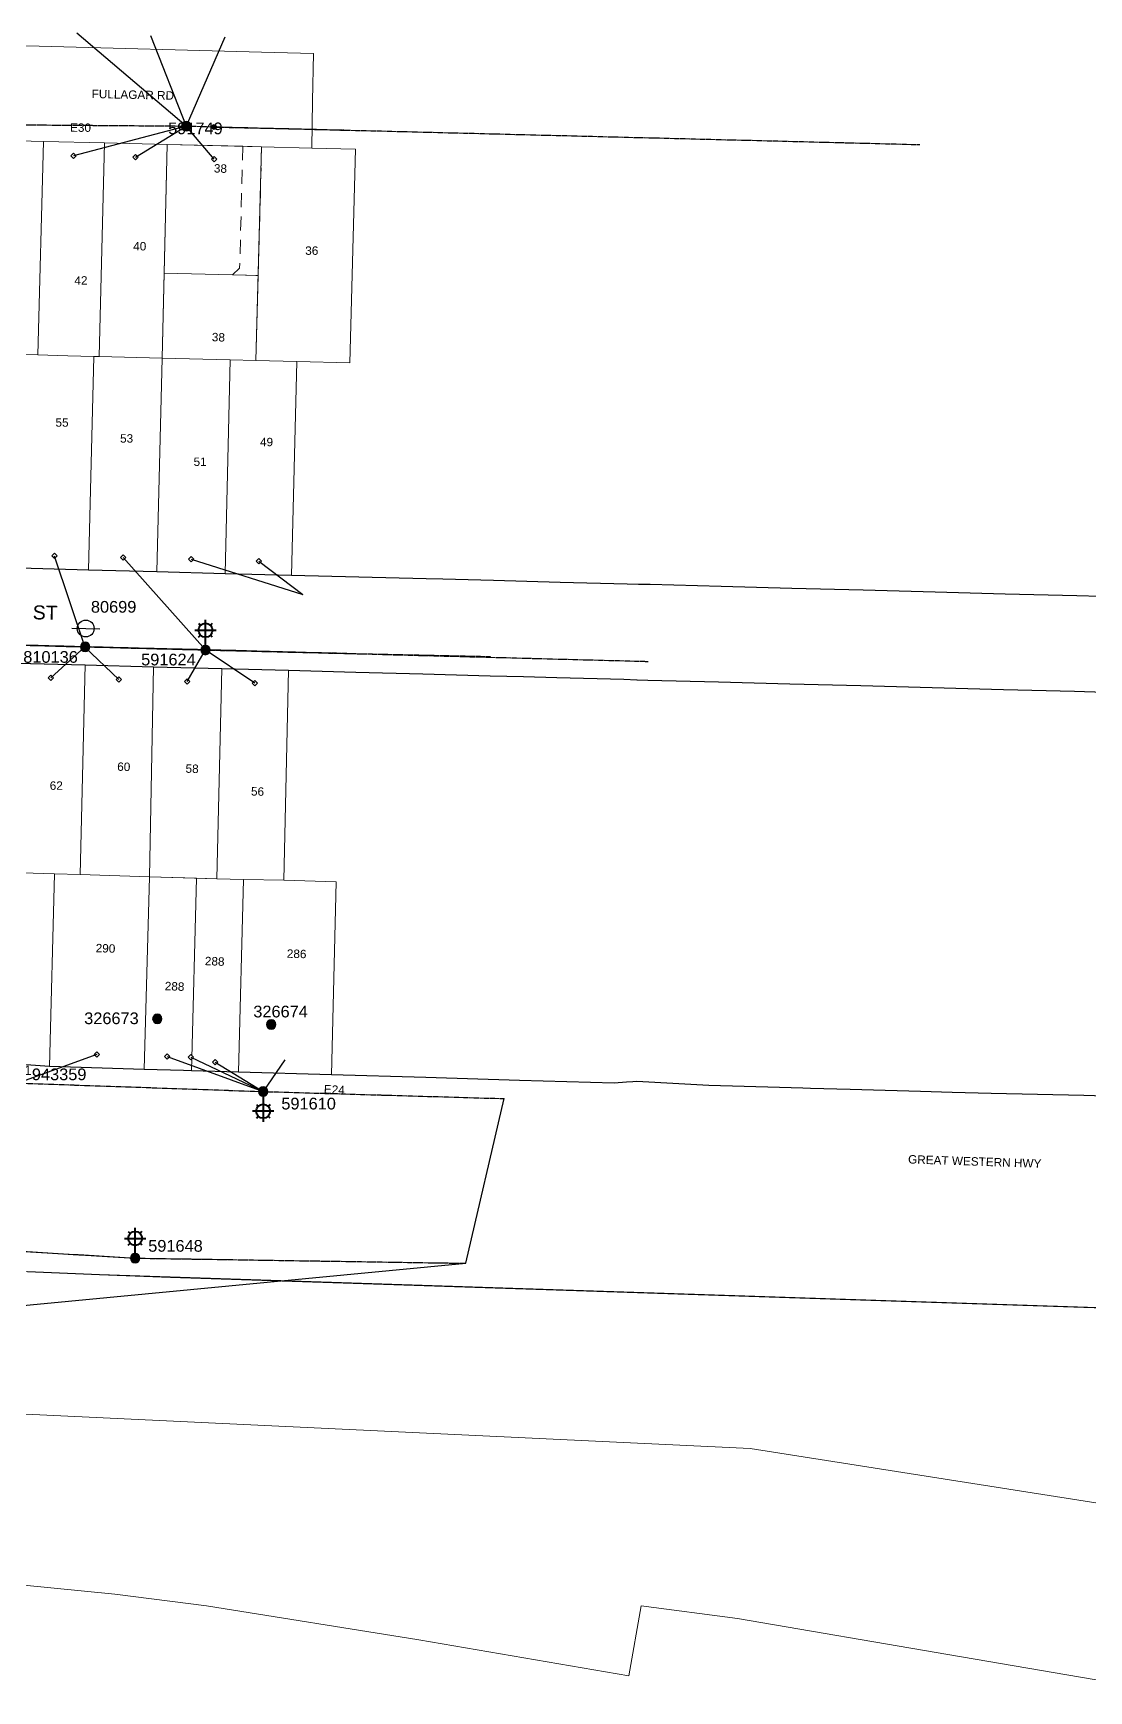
# Model space of a CAD drawing. Header units: metres. Extents: x 311639 to 313197, y 6256063 to 6257195.
# Drawn here: x 312588.2 to 312813.8, y 6256220.2 to 6256574.3 of the extents above; entities that cross this region are included whole.
import ezdxf
from ezdxf.enums import TextEntityAlignment as Align

# ---------------------------------------------------------------- set-up
doc = ezdxf.new("R2010")
doc.units = ezdxf.units.M
doc.linetypes.add('Cable Exist OH', pattern=[1, 1, 0])
doc.linetypes.add('Dash', pattern=[5, 3, -2])
doc.layers.get('0').update_dxf_attribs({"color": 6})
for name, color, linetype, lineweight in [('Cadastre Easements_SP_EXT', 9, 'Continuous', 5), ('Cadastre Land Parcels_SP_EXT', 9, 'Continuous', 5), ('Cadastre Roads_SP_EXT', 9, 'Continuous', 5)]:
    doc.layers.add(name, color=color, linetype=linetype, lineweight=lineweight)
for name, color, linetype in [('Equip_SL_EXT', 7, 'Continuous'), ('Equip_SP_HV_EXT', 7, 'Continuous'), ('Equip_SP_SL_EXT', 7, 'Continuous'), ('Mains_HV_EXT', 7, 'Continuous'), ('Mains_LV_EXT', 7, 'Continuous'), ('Mains_SL_EXT', 7, 'Continuous'), ('OH_Details_SP_MISC', 7, 'Continuous'), ('Services_SP_EXT', 7, 'Continuous'), ('SupportsOH_SP_TR_HV_LV_SL_EXT', 7, 'Continuous'), ('SupportsOH_SP_TR_HV_LV_SL_NEW', 2, 'Continuous')]:
    doc.layers.add(name, color=color, linetype=linetype)
doc.layers.add('Features_HIDE', color=1, linetype='Continuous', plot=False)
doc.styles.add('HVSW_LABEL', font='arial.ttf')
doc.styles.add('iecARIAL', font='arial.ttf', dxfattribs={"height": 2})
doc.styles.add('POLE_LABEL', font='arial.ttf')
doc.styles.get("Standard").update_dxf_attribs({"font": 'arial.ttf'})

# ---------------------------------------------------------------- blocks, each defined once
blk = doc.blocks.new('SL_LANTERN_EXT')
at = {"lineweight": 40}
for p, q in [((-2.25, 4.22), (2.25, 4.22)), ((-1.46, 5.68), (-1.06, 5.28)), ((0, 1.97), (0, 6.47)), ((1.46, 5.68), (1.06, 5.28)), ((-1.46, 2.76), (-1.06, 3.16)), ((0, 0), (0, 2.72)), ((1.46, 2.76), (1.06, 3.16))]:
    blk.add_line(p, q, dxfattribs=at)
blk.add_circle((0, 4.22), 1.5, dxfattribs=at)
at = {"style": 'iecARIAL', "flags": 9}
blk.add_attdef('ASSET_NUM', (1.5, 1.5), '', height=2.5, dxfattribs=at)
for tag, p, height, flags in [('OPERATING_VOLTAGE', (0.98, -1.65), 0.2, 9), ('ORIENTATION', (0.98, -1.85), 0.2, 9), ('OWNED_BY', (0.98, -2.05), 0.2, 9), ('STATE', (0.98, -2.25), 0.2, 9), ('CONSTRUCTED_VOLTAGE', (0.98, -0.65), 0.2, 9), ('CONTROL_TYPE', (0.98, -0.85), 0.2, 9), ('LANTERN_PURPOSE', (0.98, -1.05), 0.2, 9), ('LANTERN_TYPE', (0.98, -1.25), 0.2, 9), ('NO_PHASES', (0.98, -1.45), 0.2, 9), ('USAGE', (0.98, -2.45), 0.2, 9), ('CEXIST', (0.98, -2.65), 0.2, 9), ('CNEW', (0.98, -2.85), 0.2, 9), ('CNUMBER', (0.98, -3.05), 0.2, 9), ('CREMOVE', (0.98, -3.25), 0.2, 9), ('CREPLACE', (0.98, -3.45), 0.2, 9), ('LKINGHEIGHT', (0.98, -3.65), 0.2, 9), ('LNUMBER', (2.18, -3.25), 2.5, 8), ('LBRACKET', (0.98, -3.85), 0.2, 9), ('LBRACKETVOCAB', (0.98, -4.05), 0.2, 9), ('LCATEGORY', (0.98, -4.25), 0.2, 9), ('LCHARGE1', (0.98, -4.45), 0.2, 9), ('LCHARGE1PERCENT', (0.98, -4.65), 0.2, 9), ('LCHARGE2', (0.98, -4.85), 0.2, 9), ('LCHARGE2PERCENT', (0.98, -5.05), 0.2, 9), ('LCHARGE3', (0.98, -5.25), 0.2, 9), ('LCHARGE3PERCENT', (0.98, -5.45), 0.2, 9), ('LEXIST', (0.98, -5.65), 0.2, 9), ('LLAMP', (0.98, -5.85), 0.2, 9), ('LLAMPVOCAB', (0.98, -6.05), 0.2, 9), ('LMAST', (0.98, -6.25), 0.2, 9), ('LMASTVOCAB', (0.98, -6.45), 0.2, 9), ('LNEW', (0.98, -6.65), 0.2, 9), ('LANTNUMBER', (0.98, -6.85), 0.2, 9), ('LOUTREACH', (0.98, -7.25), 0.2, 9), ('STREETNAME', (0.98, -9.25), 0.2, 9), ('SUBURB', (0.98, -9.45), 0.2, 1), ('LOUTREACHVOCAB', (0.98, -7.45), 0.2, 9), ('LRATECODE', (0.98, -7.65), 0.2, 9), ('LREMOVE', (0.98, -7.85), 0.2, 9), ('LREPLACE', (0.98, -8.05), 0.2, 9), ('LTYPE', (0.98, -8.25), 0.2, 9), ('LTYPEVOCAB', (0.98, -8.45), 0.2, 9), ('LEGEND', (0.98, -8.65), 0.2, 9), ('LOCATION', (0.98, -8.85), 0.2, 9), ('NOTES', (0.98, -9.05), 0.2, 9)]:
    blk.add_attdef(tag, p, '', height=height, dxfattribs=dict(flags=flags))
blk = doc.blocks.new('CCP_EXT')
blk.add_wipeout([(0, 0.57), (0.57, 0), (0, -0.57), (-0.57, 0)])
blk.add_lwpolyline([(-0.57, 0), (0, 0.57), (0.57, 0), (0, -0.57), (-0.57, 0)])
at = {"flags": 1}
blk.add_attdef('Z', (0, 0), '', height=0.2, dxfattribs=at)
at = {"flags": 9}
for tag, p in [('CCP_TYPE', (0, 0)), ('CONSTRUCTED_VOLTAGE', (0, -0.2)), ('OPERATING_VOLTAGE', (0, -0.6)), ('ORIENTATION', (0, -0.8)), ('OWNED_BY', (0, -1)), ('STATE', (0, -1.8)), ('NO_PHASES', (0, -0.4)), ('USAGE', (0, -1.2)), ('LEGEND', (0, -1.4)), ('LIFE_SUPPORT', (0, -1.6)), ('NOTES', (0, -2))]:
    blk.add_attdef(tag, text='', height=0.2, dxfattribs=at).set_placement(p, align=Align.MIDDLE_LEFT)
blk = doc.blocks.new('POLE_EXT')
blk.add_hatch(color=256).paths.add_polyline_path([(-1, 0, 1), (1, 0, 1)])
blk.add_lwpolyline([(-1, 0, 1), (1, 0, 1)], format="xyb", close=True)
for tag, height, flags, p in [('pNumber', 2.5, 8, (-17.84, 2.07)), ('OWNED_BY', 0.2, 9, (1.35, -0.4)), ('SPECIAL_USE', 0.2, 9, (1.35, -0.8)), ('STATE', 0.2, 9, (1.35, -1)), ('cLV', 0.2, 9, (1.35, -1.4)), ('hDepth', 0.2, 9, (1.35, -1.6)), ('hDia', 0.2, 9, (1.35, -1.8)), ('cHV', 0.2, 9, (1.35, -2)), ('cLinedev', 0.2, 9, (1.35, -3.4)), ('PARENT', 0.2, 9, (1.35, -0.6)), ('USAGE', 0.2, 9, (1.35, -1.2)), ('LBRACKET', 0.2, 9, (1.35, -2.2)), ('LExisting', 0.2, 9, (1.35, -2.4)), ('LANTNUMBER', 0.2, 9, (1.35, -2.6)), ('LOther', 0.2, 9, (1.35, -2.8)), ('LRemove', 0.2, 9, (1.35, -3)), ('LEGEND', 0.2, 9, (1.35, -3.2)), ('LOCATION', 0.2, 9, (1.35, -3.6)), ('pExisting', 0.2, 9, (1.35, -3.8)), ('pFooting', 0.2, 9, (1.35, -4.4)), ('pNew', 0.2, 9, (1.35, -4.6)), ('pRelocate', 0.2, 9, (1.35, -5)), ('pRemove', 0.2, 9, (1.35, -5.2)), ('pReplace', 0.2, 9, (1.35, -5.4)), ('pStay', 0.2, 9, (1.35, -5.6)), ('pType', 0.2, 9, (1.35, -5.8)), ('cspan', 0.2, 9, (1.35, -6)), ('STREETNAME', 0.2, 9, (1.35, -6.2)), ('SUBURB', 0.2, 9, (1.35, -6.4)), ('OPERATED_BY', 0.2, 9, (1.36, -7.01)), ('PFNUMBER', 0.2, 9, (1.35, -4)), ('NEWPFNUMBER', 0.2, 9, (1.35, -4.2)), ('NOTES', 0.2, 9, (1.35, -6.6)), ('MAINTAINED_BY', 0.2, 9, (1.36, -6.81))]:
    blk.add_attdef(tag, text='', height=height, dxfattribs=dict(flags=flags)).set_placement(p, align=Align.MIDDLE_LEFT)
at = {"style": 'POLE_LABEL'}
for tag, height, flags, p in [('STRUCTURE_PLANT_NUMBER', 0.2, 9, (1.35, 0.03)), ('ASSET_NUM', 2.5, 8, (2, 2)), ('STREET_CODE', 0.2, 9, (1.35, -0.2))]:
    blk.add_attdef(tag, text='', height=height, dxfattribs=dict(at, flags=flags)).set_placement(p, align=Align.MIDDLE_LEFT)
at = {"flags": 1}
blk.add_attdef('Z', (1.35, -7.33), '', height=0.2, dxfattribs=at)
blk = doc.blocks.new('HV_ABS_CLOSED_EXT')
blk.add_line((-3, 6.87), (3, 6.87))
blk.add_circle((0, 6.87), 1.8)
at = {"style": 'HVSW_LABEL'}
for tag, height, flags, p in [('ASSET_NUM', 3.5, 8, (2, 2)), ('STREET_CODE', 0.2, 9, (0, -0.2))]:
    blk.add_attdef(tag, text='', height=height, dxfattribs=dict(at, flags=flags)).set_placement(p, align=Align.MIDDLE_LEFT)
at = {"flags": 1}
blk.add_attdef('Z', (0, 0), '', height=0.2, dxfattribs=at)
at = {"flags": 9}
for tag, p in [('ACTUAL_STATUS', (0, -0.4)), ('CONSTRUCTED_VOLTAGE', (0, -0.6)), ('OPERATING_VOLTAGE', (0, -1)), ('ORIENTATION', (0, -1.2)), ('OWNED_BY', (0, -1.4)), ('STATE', (0, -1.6)), ('SWITCH_TYPE', (0, -1.8)), ('STREETNAME', (0, -2.6)), ('SUBURB', (0, -2.8)), ('NO_PHASES', (0, -0.8)), ('USAGE', (0, -2)), ('LEGEND', (0, -2.2)), ('LOCATION', (0, -2.4)), ('NOTES', (0, -3))]:
    blk.add_attdef(tag, text='', height=0.2, dxfattribs=at).set_placement(p, align=Align.MIDDLE_LEFT)
blk = doc.blocks.new('CONNECTOR_NODE_EXT')
h = blk.add_hatch(color=256)
edge = h.paths.add_edge_path()
edge.add_arc((0, 0), 0.5, 0, 360)
blk.add_circle((0, 0), 0.5)
at = {"flags": 1}
blk.add_attdef('Z', (0, 0), '', height=0.2, dxfattribs=at)
at = {"flags": 9}
for tag, p in [('CONNECTOR_TYPE', (0, 0)), ('CONSTRUCTED_VOLTAGE', (0, -0.2)), ('OPERATING_VOLTAGE', (0, -0.6)), ('ORIENTATION', (0, -0.8)), ('SUBTYPE', (0, -1)), ('NO_PHASES', (0, -0.4)), ('USAGE', (0, -1.2)), ('NOTES', (0, -1.4))]:
    blk.add_attdef(tag, text='', height=0.2, dxfattribs=at).set_placement(p, align=Align.MIDDLE_LEFT)
blk = doc.blocks.new('POLE_REPLACE_NEW')
for tag, height, flags, p in [('cLinedev', 0.2, 9, (1.5, -3.2)), ('LEGEND', 0.2, 9, (1.5, -3)), ('pExisting', 0.2, 9, (1.5, -3.4)), ('PFNUMBER', 0.2, 9, (1.5, -3.6)), ('pNumber', 2, 8, (1.5, -4.4)), ('cspan', 0.2, 9, (1.5, -5.6)), ('SUBURB', 0.2, 9, (1.5, -5.8)), ('STREETNAME', 0.2, 9, (1.5, -6)), ('OPERATED_BY', 0.2, 9, (1.5, -6.6)), ('Z', 0.2, 1, (1.5, -7)), ('NEWPFNUMBER', 0.2, 9, (1.5, -3.8)), ('pFooting', 0.2, 9, (1.5, -4)), ('pNew', 0.2, 9, (1.5, -4.2)), ('pRelocate', 0.2, 9, (1.5, -4.6)), ('pRemove', 0.2, 9, (1.5, -4.8)), ('pReplace', 0.2, 9, (1.5, -5)), ('pStay', 0.2, 9, (1.5, -5.2)), ('pType', 0.2, 9, (1.5, -5.4)), ('LOCATION', 0.2, 9, (1.5, -6.2)), ('NOTES', 0.2, 9, (1.5, -6.4)), ('MAINTAINED_BY', 0.2, 9, (1.5, -6.8))]:
    blk.add_attdef(tag, text='', height=height, dxfattribs=dict(flags=flags)).set_placement(p, align=Align.MIDDLE_LEFT)
blk.add_wipeout([(0, 1), (-0.13, 0.99), (-0.25, 0.97), (-0.37, 0.93), (-0.48, 0.88), (-0.59, 0.81), (-0.68, 0.73), (-0.77, 0.64), (-0.84, 0.54), (-0.9, 0.43), (-0.95, 0.31), (-0.98, 0.19), (-1, 0.06), (-1, -0.06), (-0.98, -0.19), (-0.95, -0.31), (-0.9, -0.43), (-0.84, -0.54), (-0.77, -0.64), (-0.68, -0.73), (-0.59, -0.81), (-0.48, -0.88), (-0.37, -0.93), (-0.25, -0.97), (-0.13, -0.99), (0, -1), (0.13, -0.99), (0.25, -0.97), (0.37, -0.93), (0.48, -0.88), (0.59, -0.81), (0.68, -0.73), (0.77, -0.64), (0.84, -0.54), (0.9, -0.43), (0.95, -0.31), (0.98, -0.19), (1, -0.06), (1, 0.06), (0.98, 0.19), (0.95, 0.31), (0.9, 0.43), (0.84, 0.54), (0.77, 0.64), (0.68, 0.73), (0.59, 0.81), (0.48, 0.88), (0.37, 0.93), (0.25, 0.97), (0.13, 0.99)])
h = blk.add_hatch(color=256)
edge = h.paths.add_edge_path()
edge.add_arc((0, 0), 1, 270, 450)
edge.add_line((0, 1), (0, -1))
blk.add_lwpolyline([(0, 1), (0, -1)])
at = {"lineweight": -3}
blk.add_arc((0, 0), 1, 90, 270, dxfattribs=at)
blk.add_arc((0, 0), 1, 270, 90)
at = {"style": 'POLE_LABEL', "flags": 9}
blk.add_attdef('STRUCTURE_PLANT_NUMBER', text='', height=0.2, dxfattribs=at).set_placement((1.5, 0.24), align=Align.MIDDLE_LEFT)
for tag, height, flags, p in [('STREET_CODE', 0.2, 9, (1.5, 0)), ('ASSET_NUM', 2.5, 8, (2, 2)), ('OWNED_BY', 0.2, 9, (1.5, -0.2)), ('SPECIAL_USE', 0.2, 9, (1.5, -0.6)), ('STATE', 0.2, 9, (1.5, -0.8)), ('cLV', 0.2, 9, (1.5, -1.2)), ('cHV', 0.2, 9, (1.5, -1.8)), ('PARENT', 0.2, 9, (1.5, -0.4)), ('USAGE', 0.2, 9, (1.5, -1)), ('hDepth', 0.2, 9, (1.5, -1.4)), ('hDia', 0.2, 9, (1.5, -1.6)), ('LBRACKET', 0.2, 9, (1.5, -2)), ('LExisting', 0.2, 9, (1.5, -2.2)), ('LANTNUMBER', 0.2, 9, (1.5, -2.4)), ('LOther', 0.2, 9, (1.5, -2.6)), ('LRemove', 0.2, 9, (1.5, -2.8))]:
    blk.add_attdef(tag, text='', height=height, dxfattribs=dict(flags=flags)).set_placement(p, align=Align.MIDDLE_LEFT)

msp = doc.modelspace()

# ---------------------------------------------------------------- linework, layer by layer
at = {"layer": 'Cadastre Easements_SP_EXT', "linetype": 'Dash'}
msp.add_lwpolyline([(312637.06, 6256550.04), (312633.06, 6256550.14), (312632.37, 6256524.12), (312630.84, 6256522.67), (312636.33, 6256522.53), (312637.06, 6256550.04)], close=True, dxfattribs=at)
at = {"layer": 'Cadastre Land Parcels_SP_EXT', "linetype": 'Continuous'}
for points in [[(312590.48, 6256551.16), (312577.05, 6256551.51), (312575.58, 6256505.91), (312586.55, 6256505.63), (312589.24, 6256505.56), (312590.48, 6256551.16)], [(312603.49, 6256550.89), (312590.48, 6256551.16), (312589.24, 6256505.56), (312595.64, 6256505.4), (312601.2, 6256505.25), (312602.32, 6256505.23), (312603.49, 6256550.89)], [(312616.91, 6256550.55), (312603.49, 6256550.89), (312602.32, 6256505.23), (312615.8, 6256504.87), (312616.91, 6256550.55)], [(312637.06, 6256550.04), (312633.06, 6256550.14), (312616.91, 6256550.55), (312616.24, 6256523.04), (312630.84, 6256522.67), (312636.33, 6256522.53), (312637.06, 6256550.04)], [(312647.79, 6256549.77), (312637.06, 6256550.04), (312635.84, 6256504.37), (312644.62, 6256504.13), (312655.91, 6256503.85), (312657.14, 6256549.53), (312647.79, 6256549.77)], [(312636.33, 6256522.53), (312630.84, 6256522.67), (312616.24, 6256523.04), (312615.8, 6256504.87), (312630.34, 6256504.49), (312635.84, 6256504.37), (312636.33, 6256522.53)], [(312600.09, 6256459.59), (312601.2, 6256505.25), (312595.64, 6256505.4), (312589.24, 6256505.56), (312586.55, 6256505.63), (312585.4, 6256459.98), (312600.09, 6256459.59)], [(312602.32, 6256505.23), (312601.2, 6256505.25), (312600.09, 6256459.59), (312614.68, 6256459.21), (312615.8, 6256504.87), (312602.32, 6256505.23)], [(312630.34, 6256504.5), (312615.8, 6256504.87), (312614.68, 6256459.21), (312629.31, 6256458.84), (312630.34, 6256504.5)], [(312643.48, 6256458.47), (312644.62, 6256504.13), (312635.84, 6256504.37), (312630.34, 6256504.5), (312629.31, 6256458.84), (312643.48, 6256458.47)], [(312599.36, 6256439.33), (312584.8, 6256439.69), (312583.7, 6256394.99), (312592.79, 6256394.71), (312598.3, 6256394.58), (312599.36, 6256439.33)], [(312613.98, 6256438.96), (312599.36, 6256439.33), (312598.3, 6256394.58), (312613.1, 6256394.05), (312613.98, 6256438.96)], [(312628.59, 6256438.57), (312613.98, 6256438.96), (312613.1, 6256394.05), (312627.5, 6256393.64), (312628.59, 6256438.57)], [(312642.83, 6256438.19), (312628.59, 6256438.57), (312627.5, 6256393.64), (312633.21, 6256393.47), (312641.8, 6256393.35), (312642.83, 6256438.19)], [(312591.74, 6256353.52), (312592.79, 6256394.71), (312583.7, 6256394.99), (312572.66, 6256395.28), (312571.63, 6256355.09), (312581.68, 6256354.25), (312591.74, 6256353.52)], [(312612, 6256352.92), (312613.1, 6256394.05), (312598.3, 6256394.58), (312592.79, 6256394.71), (312591.74, 6256353.52), (312612, 6256352.92)], [(312612, 6256352.92), (312620.38, 6256352.68), (312622.06, 6256352.63), (312623.15, 6256393.76), (312613.1, 6256394.05), (312612, 6256352.92)], [(312622.06, 6256352.63), (312632.11, 6256352.33), (312633.21, 6256393.47), (312627.5, 6256393.64), (312623.15, 6256393.76), (312622.06, 6256352.63)], [(312641.8, 6256393.35), (312633.21, 6256393.47), (312632.11, 6256352.33), (312652.02, 6256351.77), (312652.98, 6256393.02), (312641.8, 6256393.35)]]:
    msp.add_lwpolyline(points, close=True, dxfattribs=at)
for points in [[(312938.59, 6256298.01), (312617.59, 6256308.55), (312602.44, 6256309.08), (312587.05, 6256309.77)], [(312560.23, 6256245.31), (312605.72, 6256240.8), (312625.3, 6256238.3), (312670.63, 6256231.08), (312715.55, 6256223.34), (312718.18, 6256238.33), (312738.75, 6256235.6), (312783.7, 6256227.92), (312829.14, 6256220.16)]]:
    msp.add_lwpolyline(points, dxfattribs=at)
at = {"layer": 'Cadastre Roads_SP_EXT', "linetype": 'Continuous'}
for points in [[(312938.59, 6256298.01), (312602.44, 6256309.08), (312587.05, 6256309.77), (312571.56, 6256310.07), (312568.24, 6256310.12), (312556.21, 6256311.48), (312541.16, 6256313.21), (312525.22, 6256313.48), (312501.5, 6256315.62), (312490.9, 6256318.05), (312475.86, 6256320.76), (312460.89, 6256323.42), (312445.68, 6256326.14), (312445.68, 6256326.14), (312430.75, 6256328.95), (312417.3, 6256327.35), (312398.61, 6256324.78), (312394.2, 6256288.42), (312741.48, 6256271.91), (312959.41, 6256237.69)], [(312959.41, 6256237.69), (312741.48, 6256271.91), (312741.48, 6256271.91), (312394.2, 6256288.42), (312109.86, 6256253.37)], [(312560.23, 6256245.31), (312605.72, 6256240.8), (312625.3, 6256238.3), (312670.63, 6256231.08), (312715.55, 6256223.34), (312718.18, 6256238.33), (312738.75, 6256235.6), (312783.7, 6256227.92), (312829.14, 6256220.16)]]:
    msp.add_lwpolyline(points, dxfattribs=at)
at = {"layer": 'Features_HIDE', "linetype": 'Continuous'}
msp.add_lwpolyline([(312587.05, 6256309.77), (312602.44, 6256309.08), (312617.59, 6256308.55), (312938.59, 6256298.01)], dxfattribs=at)
at = {"layer": 'Mains_HV_EXT', "linetype": 'Cable Exist OH'}
for points in [[(312530.48, 6256555.94), (312570.23, 6256554.86), (312620.92, 6256554.46), (312777.71, 6256550.51)], [(312538.11, 6256444.9), (312599.29, 6256443.2)], [(312599.32, 6256443.22), (312625.07, 6256442.53), (312655.27, 6256441.79), (312719.68, 6256440.09)]]:
    msp.add_lwpolyline(points, dxfattribs=at)
at = {"layer": 'Mains_LV_EXT', "linetype": 'Cable Exist OH'}
for points in [[(312570.23, 6256554.86), (312620.92, 6256554.46)], [(312620.92, 6256554.46), (312657.65, 6256553.52)], [(312599.23, 6256443.2), (312570.43, 6256443.94)], [(312625.07, 6256442.53), (312599.23, 6256443.2)], [(312655.26, 6256441.76), (312625.07, 6256442.53)], [(312585, 6256350.01), (312637.4, 6256348.2)], [(312637.4, 6256348.2), (312661.62, 6256347.49)]]:
    msp.add_lwpolyline(points, dxfattribs=at)
at = {"layer": 'Mains_SL_EXT', "linetype": 'Cable Exist OH'}
for points in [[(312626.91, 6256554.26), (312654.64, 6256553.63)], [(312538.11, 6256444.9), (312599.23, 6256443.2), (312625.07, 6256442.64)], [(312625.07, 6256442.64), (312655.27, 6256441.79), (312685.96, 6256441.15), (312686.01, 6256441.15)], [(312585, 6256350.01), (312637.4, 6256348.2)], [(312637.4, 6256348.2), (312661.62, 6256347.49), (312688.9, 6256346.69)], [(312561.76, 6256315.55), (312610.04, 6256312.61)], [(312610.04, 6256312.61), (312680.74, 6256311.51)]]:
    msp.add_lwpolyline(points, dxfattribs=at)
at = {"layer": 'OH_Details_SP_MISC', "linetype": 'Continuous', "flags": 128}
msp.add_lwpolyline([(312340.04, 6256349.1), (312345.65, 6256343.83), (312377.94, 6256343.53), (312436.03, 6256332), (312467.18, 6256326.42), (312501.86, 6256320.08), (312561.76, 6256315.55), (312610.04, 6256312.61), (312630.01, 6256312.3)], dxfattribs=at)
at = {"layer": 'Services_SP_EXT'}
for points in [[(312620.92, 6256554.46), (312597.55, 6256574.31)], [(312613.35, 6256573.78), (312620.92, 6256554.46)], [(312629.22, 6256573.45), (312620.92, 6256554.46)], [(312642.01, 6256354.95), (312637.4, 6256348.2)], [(312417.75, 6256286.39), (312680.74, 6256311.51), (312688.9, 6256346.69)]]:
    msp.add_lwpolyline(points, dxfattribs=at)

# ---------------------------------------------------------------- block references
at = {"layer": 'Equip_SL_EXT'}
msp.add_blockref('CONNECTOR_NODE_EXT', (312626.91, 6256554.26), dxfattribs=at)
at = {"layer": 'Equip_SP_HV_EXT'}
ref = msp.add_blockref('HV_ABS_CLOSED_EXT', (312599.3, 6256440.26), dxfattribs=dict(at, rotation=358.5170254378554))
ref.add_attrib('ASSET_NUM', '80699', dxfattribs={"layer": '0', "height": 2.5, "style": 'HVSW_LABEL'}).set_placement((312610.3, 6256449.75), align=Align.BOTTOM_RIGHT)
at = {"layer": 'Equip_SP_SL_EXT'}
for p in [(312625.07, 6256442.53), (312610.04, 6256312.61)]:
    msp.add_blockref('SL_LANTERN_EXT', p, dxfattribs=at)
at = {"layer": 'Equip_SP_SL_EXT', "rotation": 180}
msp.add_blockref('SL_LANTERN_EXT', (312637.4, 6256348.2), dxfattribs=at)
at = {"layer": 'SupportsOH_SP_TR_HV_LV_SL_EXT'}
ref = msp.add_blockref('POLE_EXT', (312620.92, 6256554.46), dxfattribs=at)
ref.add_attrib('ASSET_NUM', '591749', dxfattribs={"layer": '0', "height": 2.5, "style": 'POLE_LABEL'}).set_placement((312622.92, 6256555.21), align=Align.TOP_CENTER)
ref = msp.add_blockref('POLE_EXT', (312599.35, 6256443.2), dxfattribs=at)
ref.add_attrib('ASSET_NUM', '810136', dxfattribs={"layer": '0', "height": 2.5, "style": 'POLE_LABEL'}).set_placement((312597.79, 6256441.05), align=Align.MIDDLE_RIGHT)
ref = msp.add_blockref('POLE_EXT', (312625.07, 6256442.53), dxfattribs=at)
ref.add_attrib('ASSET_NUM', '591624', dxfattribs={"layer": '0', "height": 2.5, "style": 'POLE_LABEL'}).set_placement((312622.98, 6256440.49), align=Align.MIDDLE_RIGHT)
ref = msp.add_blockref('POLE_EXT', (312614.78, 6256363.75), dxfattribs=at)
ref.add_attrib('ASSET_NUM', '326673', dxfattribs={"layer": '0', "height": 2.5, "style": 'POLE_LABEL'}).set_placement((312604.98, 6256361.85), align=Align.BOTTOM_CENTER)
ref = msp.add_blockref('POLE_EXT', (312639.12, 6256362.54), dxfattribs=at)
ref.add_attrib('ASSET_NUM', '326674', dxfattribs={"layer": '0', "height": 2.5, "style": 'POLE_LABEL'}).set_placement((312641.12, 6256363.29), align=Align.BOTTOM_CENTER)
ref = msp.add_blockref('POLE_EXT', (312637.4, 6256348.2), dxfattribs=at)
ref.add_attrib('ASSET_NUM', '591610', dxfattribs={"layer": '0', "height": 2.5, "style": 'POLE_LABEL'}).set_placement((312647.11, 6256343.62), align=Align.BOTTOM_CENTER)
ref = msp.add_blockref('POLE_EXT', (312610.04, 6256312.61), dxfattribs=at)
ref.add_attrib('ASSET_NUM', '591648', dxfattribs={"layer": '0', "height": 2.5, "style": 'POLE_LABEL'}).set_placement((312624.49, 6256316.48), align=Align.TOP_RIGHT)

# ---------------------------------------------------------------- texts
at = {"layer": 'Cadastre Land Parcels_SP_EXT'}
for s, rotation, p in [('38', 357.8491, (312626.84, 6256544.55)), ('38', 357.9454, (312626.4, 6256508.5)), ('60', 358.4506, (312606.19, 6256416.73)), ('58', 358.4526, (312620.79, 6256416.31)), ('56', 358.5885, (312634.78, 6256411.44)), ('290', 358.3271, (312601.59, 6256377.96)), ('286', 358.3279, (312642.43, 6256376.79)), ('288', 357.6662, (312624.91, 6256375.21)), ('288', 357.6633, (312616.34, 6256369.86))]:
    msp.add_text(s, height=1.8, rotation=rotation, dxfattribs=at).set_placement(p)
for s, p in [('40', (312609.63, 6256527.89)), ('36', (312646.39, 6256526.95)), ('42', (312597.06, 6256520.58)), ('55', (312593.02, 6256490.23)), ('53', (312606.82, 6256486.83)), ('49', (312636.72, 6256486.06)), ('51', (312622.53, 6256481.85)), ('62', (312591.79, 6256412.66))]:
    msp.add_text(s, height=1.8, dxfattribs=at).set_placement(p)
at = {"layer": 'Cadastre Roads_SP_EXT'}
for s, height, rotation, p in [('FULLAGAR RD', 1.8, 358.8093, (312600.73, 6256560.45)), ('ESSINGTON                                               ST', 3, 358.5918, (312508.74, 6256451.04)), ('GREAT WESTERN HWY', 1.8, 358.1023, (312775.19, 6256332.84))]:
    msp.add_text(s, height=height, rotation=rotation, dxfattribs=at).set_placement(p)
at = {"layer": 'Mains_LV_EXT'}
for s, rotation, p in [('E30', 359.5478, (312596.13, 6256553.25)), ('E24', 357.2133, (312650.33, 6256347.82))]:
    msp.add_text(s, height=1.8, rotation=rotation, dxfattribs=at).set_placement(p)

# ---------------------------------------------------------------- next in the draw order: block references
at = {"layer": 'Services_SP_EXT'}
for p in [(312596.89, 6256548.12), (312610.13, 6256547.82), (312626.91, 6256547.39), (312592.81, 6256462.68), (312607.45, 6256462.3), (312622.03, 6256461.92), (312636.48, 6256461.54), (312592.01, 6256436.6), (312606.59, 6256436.22), (312621.19, 6256435.83), (312635.63, 6256435.45), (312601.85, 6256356.13), (312616.91, 6256355.69), (312621.92, 6256355.54), (312627.16, 6256354.48)]:
    msp.add_blockref('CCP_EXT', p, dxfattribs=at)

# ---------------------------------------------------------------- next in the draw order: linework, layer by layer
at = {"layer": 'Cadastre Roads_SP_EXT', "linetype": 'Continuous'}
msp.add_lwpolyline([(312572.63, 6256571.68), (312554.37, 6256572.17), (312551.94, 6256562.35), (312549.44, 6256552.26), (312562.04, 6256551.92), (312577.05, 6256551.51), (312590.48, 6256551.16), (312603.49, 6256550.89), (312616.91, 6256550.55), (312637.06, 6256550.04), (312647.79, 6256549.77), (312647.96, 6256559.86), (312648.14, 6256569.94), (312637.01, 6256570.24), (312621.2, 6256570.67), (312605.35, 6256571.1), (312589.53, 6256571.53), (312572.63, 6256571.68)], close=True, dxfattribs=at)
at = {"layer": 'Features_HIDE', "linetype": 'Continuous'}
for points in [[(312826.44, 6256453.67), (312811.27, 6256454.08), (312795.95, 6256454.48), (312780.98, 6256454.88), (312765.58, 6256455.29), (312750.39, 6256455.7), (312735.25, 6256456.1), (312720.1, 6256456.5), (312717.64, 6256456.55), (312715.15, 6256456.6), (312700.84, 6256456.98), (312686.6, 6256457.35), (312675.81, 6256457.63), (312672.23, 6256457.72), (312657.87, 6256458.09), (312643.48, 6256458.47), (312629.31, 6256458.83), (312614.68, 6256459.21), (312600.09, 6256459.59), (312585.4, 6256459.98)], [(312584.79, 6256439.69), (312599.36, 6256439.33), (312613.98, 6256438.96), (312628.59, 6256438.57), (312642.83, 6256438.19), (312657.2, 6256437.8), (312671.55, 6256437.41), (312685.92, 6256437.02), (312693, 6256436.85), (312700.18, 6256436.67), (312714.46, 6256436.28), (312717.28, 6256436.17), (312717.33, 6256436.17), (312719.63, 6256436.09), (312734.7, 6256435.73), (312749.95, 6256435.32), (312765.13, 6256434.92), (312780.39, 6256434.51), (312795.61, 6256434.1), (312810.8, 6256433.7), (312825.95, 6256433.27)], [(312833.02, 6256346.72), (312812.8, 6256347.35), (312792.98, 6256347.76), (312784.6, 6256348), (312777.88, 6256348.19), (312772.89, 6256348.33), (312770.34, 6256348.4), (312762.81, 6256348.62), (312754.35, 6256348.86), (312752.7, 6256348.9), (312747.73, 6256349.05), (312740.19, 6256349.26), (312732.65, 6256349.48), (312717.27, 6256350.32), (312716.39, 6256350.26), (312715.01, 6256350.17), (312712.42, 6256350), (312692.2, 6256350.59), (312692.2, 6256350.59), (312672.14, 6256351.18), (312652.02, 6256351.76), (312632.11, 6256352.33), (312622.06, 6256352.63), (312620.38, 6256352.68), (312612, 6256352.92), (312591.74, 6256353.52), (312581.68, 6256354.25)]]:
    msp.add_lwpolyline(points, dxfattribs=at)
at = {"layer": 'OH_Details_SP_MISC', "linetype": 'Continuous', "flags": 128}
msp.add_lwpolyline([(312377.56, 6256471.75), (312395.77, 6256460.61), (312430.89, 6256459.33), (312449.45, 6256444.99), (312496.27, 6256446.07), (312538.07, 6256444.9), (312570.43, 6256443.94), (312599.35, 6256443.2), (312625.07, 6256442.53), (312629.97, 6256442.41)], dxfattribs=at)
at = {"layer": 'Services_SP_EXT'}
for points in [[(312620.92, 6256554.46), (312596.89, 6256548.12)], [(312610.13, 6256547.82), (312620.92, 6256554.46)], [(312626.91, 6256547.39), (312620.92, 6256554.46)], [(312592.75, 6256462.68), (312599.29, 6256443.12)], [(312607.45, 6256462.3), (312625.07, 6256442.53)], [(312622.03, 6256461.92), (312645.84, 6256454.41)], [(312636.48, 6256461.54), (312645.84, 6256454.41)], [(312592.01, 6256436.6), (312599.29, 6256443.22)], [(312606.59, 6256436.22), (312599.24, 6256443.17)], [(312621.19, 6256435.83), (312625.1, 6256442.59)], [(312635.63, 6256435.45), (312624.97, 6256442.59)], [(312601.85, 6256356.13), (312585, 6256350.01)], [(312616.91, 6256355.69), (312637.4, 6256348.2)], [(312621.92, 6256355.54), (312637.4, 6256348.2)], [(312627.16, 6256354.48), (312637.4, 6256348.2)]]:
    msp.add_lwpolyline(points, dxfattribs=at)

# ---------------------------------------------------------------- next in the draw order: block references
at = {"layer": 'SupportsOH_SP_TR_HV_LV_SL_NEW'}
ref = msp.add_blockref('POLE_REPLACE_NEW', (312585, 6256350.01), dxfattribs=at)
ref.add_attrib('ASSET_NUM', '943359', dxfattribs={"layer": 'Features_HIDE', "height": 2.5}).set_placement((312587.98, 6256351.87), align=Align.MIDDLE_LEFT)
ref.add_attrib('pNumber', '1', dxfattribs={"layer": '0', "height": 2}).set_placement((312586.37, 6256352.75), align=Align.MIDDLE_LEFT)

doc.saveas('drawing.dxf')
